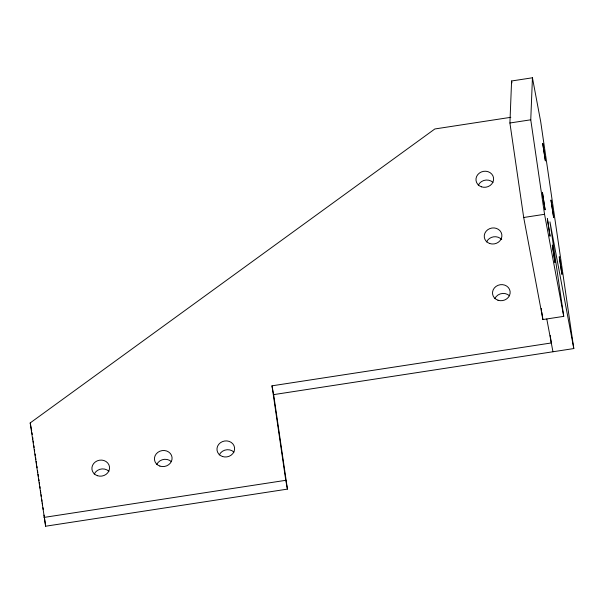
<?xml version="1.0" encoding="UTF-8"?>
<svg xmlns="http://www.w3.org/2000/svg" width="604" height="604" viewBox="0 0 604 604"><rect width="100%" height="100%" fill="white"/><g stroke="black" fill="none" stroke-linecap="round" stroke-linejoin="round"><path stroke-width="0.91" d="M573.8 348.561L549.957 221.864L563.743 316.36L542.898 319.554L523.698 217.493L509.912 122.997L511.596 80.981L532.441 77.78L540.716 121.774L573.8 348.561L273.65 394.623L271.989 385.82L551.301 342.959L550.214 335.492M563.743 316.36L544.544 214.299L530.757 119.803L532.441 77.78M273.65 394.623L287.428 489.119L45.64 526.22L30.2 422.928L434.842 128.969L510.803 117.312M509.912 122.997L530.757 119.803M523.698 217.493L544.544 214.299M43.986 517.424L285.775 480.316L287.428 489.119M511.596 80.981L511.943 82.831M546.794 319.01L552.954 351.762M30.2 422.928L31.687 430.848M541.282 308.44L541.546 310.29M541.818 312.147L542.898 319.554M271.989 385.82L285.775 480.316M31.989 432.653L32.261 434.502M32.669 437.281L32.933 439.138M33.205 440.988L33.477 442.845M33.884 445.624L34.156 447.473M34.42 449.323L34.692 451.18M35.1 453.959L35.372 455.809M35.636 457.666L35.908 459.516M36.18 461.373L36.587 464.151M36.859 466.001L37.123 467.858M37.531 470.637L37.803 472.487M38.075 474.336L38.346 476.194M38.747 478.972L39.018 480.822M39.29 482.679L39.562 484.529M39.826 486.386L40.098 488.236M40.506 491.014L40.778 492.872M41.049 494.721L41.314 496.571M41.721 499.349L41.993 501.207M42.265 503.056L42.529 504.914M42.937 507.692L43.209 509.542M44.017 515.099L45.64 526.22M94.224 474.132A8.856 8.018 -10.7 0 1 108.894 471.286M156.753 464.536A8.856 8.018 -10.7 0 1 171.423 461.69M219.29 454.94A8.856 8.018 -10.7 0 1 233.952 452.094M494.835 298.655A8.856 8.018 -10.7 0 1 509.504 295.809M486.567 241.955A8.856 8.018 -10.7 0 1 501.728 239.629M478.293 185.262A8.856 8.018 -10.7 0 1 492.962 182.416M542.724 143.458L545.374 160.8L542.724 143.458M550.991 200.151L553.641 217.5L550.991 200.151M542.422 192.382L545.072 209.724L542.422 192.382M547.39 218.776L550.033 236.119L547.39 218.776M559.266 256.851L561.916 274.193L559.266 256.851M552.35 245.171L555 262.513L552.35 245.171M97.35 475.68A8.856 8.018 -10.7 0 0 109.483 466.794A8.856 8.018 -10.7 0 0 95.349 461.932A8.856 8.018 -10.7 0 0 97.35 475.68M159.886 466.084A8.856 8.018 -10.7 0 0 172.012 457.198A8.856 8.018 -10.7 0 0 157.878 452.336A8.856 8.018 -10.7 0 0 159.886 466.084M222.415 456.488A8.856 8.018 -10.7 0 0 234.548 447.602A8.856 8.018 -10.7 0 0 220.415 442.74A8.856 8.018 -10.7 0 0 222.415 456.488M497.968 300.211A8.856 8.018 -10.7 0 0 510.093 291.317A8.856 8.018 -10.7 0 0 495.959 286.462A8.856 8.018 -10.7 0 0 497.968 300.211M489.693 243.51A8.856 8.018 -10.7 0 0 501.826 234.624A8.856 8.018 -10.7 0 0 487.692 229.762A8.856 8.018 -10.7 0 0 489.693 243.51M481.426 186.81A8.856 8.018 -10.7 0 0 493.551 177.923A8.856 8.018 -10.7 0 0 479.417 173.061A8.856 8.018 -10.7 0 0 481.426 186.81"/></g></svg>
